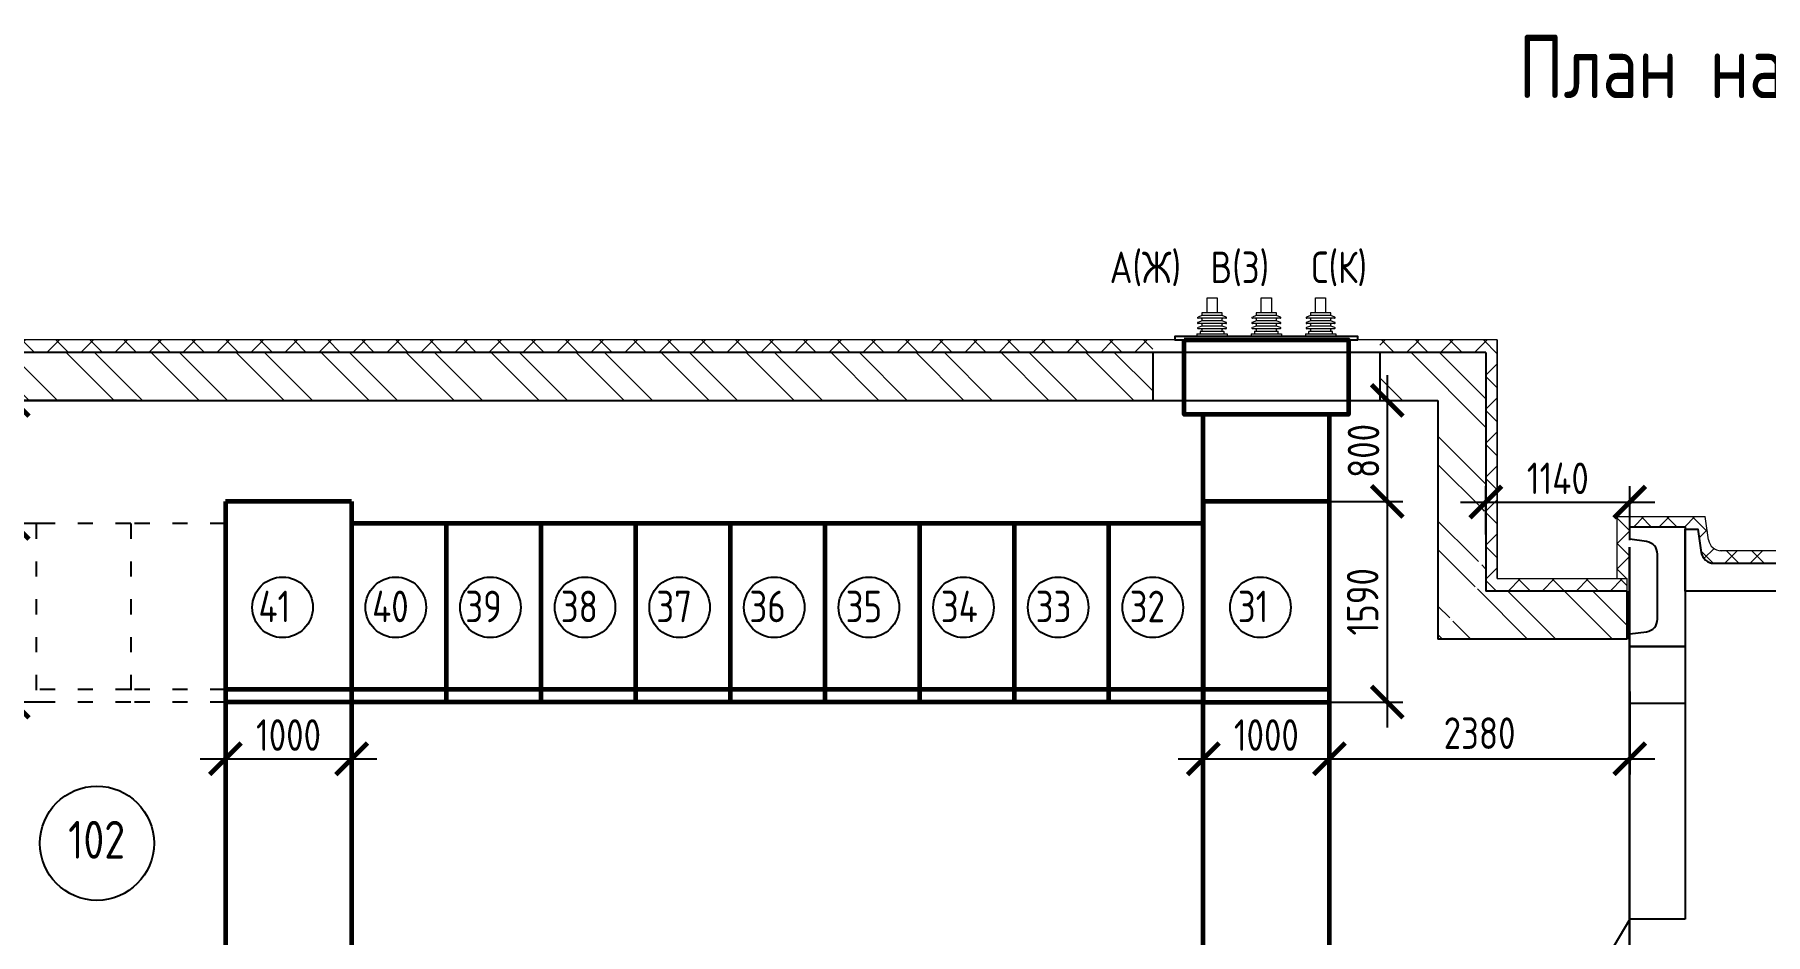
# Model space of a CAD drawing. Extents: x 16310088 to 16425637, y -218501 to -177893.
# Drawn here: x 16318370 to 16332087, y -185021 to -177893 of the extents above; entities that cross this region are included whole.
import ezdxf

# ---------------------------------------------------------------- set-up
doc = ezdxf.new("R2010")
doc.units = 0
doc.linetypes.add('ACAD_ISO03W100', pattern=[30, 12, -18])
doc.layers.get('0').update_dxf_attribs({"color": 250})
doc.layers.get('Defpoints').update_dxf_attribs({"color": 250})
doc.layers.add('Размеры', color=250, linetype='Continuous', lineweight=15)
doc.layers.add('эл_оборудование', color=7, linetype='Continuous', lineweight=18)
doc.layers.add('размерыЭС', color=250, linetype='Continuous')
doc.styles.add('GOST 2.304', font='CS_Gost2304.shx')
doc.dimstyles.new('SPDS', dxfattribs={"dimscale": 100, "dimtxt": 2.5, "dimasz": 2.5, "dimexe": 1.25, "dimexo": 0.625, "dimtad": 1, "dimdec": 0, "dimrnd": 0.001, "dimtxsty": 'GOST 2.304', "dimblk": 'ARCHTICK', "dimblk1": 'ARCHTICK', "dimblk2": 'ARCHTICK', "dimcen": 2.5, "dimdle": 2, "dimadec": 0, "dimazin": 2, "dimtfac": 0.75, "dimtdec": 4, "dimtmove": 1, "dimatfit": 3, "dimfxl": 1, "dimtolj": 1, "dimarcsym": 1})
pattern_1 = [(135, (-309694.03, 130435.56), (-134.70384, -134.70384), []), (225, (-309694.03, 130435.56), (134.70384, -134.70384), [])]

# ---------------------------------------------------------------- blocks, each defined once
blk = doc.blocks.new('_ArchTick')
at = {"color": 0, "linetype": 'ByBlock', "const_width": 0.15}
blk.add_lwpolyline([(-0.5, -0.5), (0.5, 0.5)], dxfattribs=at)
blk = doc.blocks.new('*D299')
at = {"layer": 'Defpoints', "color": 0, "lineweight": -3, "ltscale": 100, "transparency": 16777216}
for p in [(16327632, -181788), (16328632, -181771), (16328632, -183630)]:
    blk.add_point(p, dxfattribs=at)
at = {"layer": 'эл_оборудование', "color": 0, "lineweight": -2, "ltscale": 100, "transparency": 16777216}
for p, q in [((16327632, -181850), (16327632, -183755)), ((16328632, -181834), (16328632, -183755)), ((16327432, -183630), (16328832, -183630))]:
    blk.add_line(p, q, dxfattribs=at)
at = {"layer": 'эл_оборудование', "color": 0, "lineweight": -2, "ltscale": 100, "transparency": 16777216, "xscale": 250, "yscale": 250, "zscale": 250, "rotation": 180}
blk.add_blockref('_ArchTick', (16327632, -183630), dxfattribs=at)
at = {"layer": 'эл_оборудование', "color": 0, "lineweight": -2, "ltscale": 100, "transparency": 16777216, "xscale": 250, "yscale": 250, "zscale": 250}
blk.add_blockref('_ArchTick', (16328632, -183630), dxfattribs=at)
at = {"layer": 'эл_оборудование', "color": 0, "ltscale": 100, "transparency": 16777216, "insert": (16328132, -183442), "char_height": 250, "attachment_point": 5, "style": 'GOST 2.304'}
blk.add_mtext('\\A1;1000', dxfattribs=at)
blk = doc.blocks.new('*D302')
at = {"layer": 'Defpoints', "color": 0, "lineweight": -3, "ltscale": 100, "transparency": 16777216}
for p in [(16331012, -181596), (16329872, -181914), (16331012, -181961)]:
    blk.add_point(p, dxfattribs=at)
at = {"layer": 'эл_оборудование', "color": 0, "lineweight": -2, "ltscale": 100, "transparency": 16777216}
for p, q in [((16329872, -181852), (16329872, -181471)), ((16331012, -181898), (16331012, -181471)), ((16329672, -181596), (16331212, -181596))]:
    blk.add_line(p, q, dxfattribs=at)
at = {"layer": 'эл_оборудование', "color": 0, "lineweight": -2, "ltscale": 100, "transparency": 16777216, "xscale": 250, "yscale": 250, "zscale": 250, "rotation": 180}
blk.add_blockref('_ArchTick', (16329872, -181596), dxfattribs=at)
at = {"layer": 'эл_оборудование', "color": 0, "lineweight": -2, "ltscale": 100, "transparency": 16777216, "xscale": 250, "yscale": 250, "zscale": 250}
blk.add_blockref('_ArchTick', (16331012, -181596), dxfattribs=at)
at = {"layer": 'эл_оборудование', "color": 0, "ltscale": 100, "transparency": 16777216, "insert": (16330442, -181408), "char_height": 250, "attachment_point": 5, "style": 'GOST 2.304'}
blk.add_mtext('\\A1;1140', dxfattribs=at)
blk = doc.blocks.new('*D295')
at = {"layer": 'Defpoints', "color": 0, "lineweight": 30, "ltscale": 100, "transparency": 16777216}
for p in [(20736, 17236), (7217, 1500), (20736, 1500)]:
    blk.add_point(p, dxfattribs=at)
at = {"layer": 'Размеры', "color": 0, "lineweight": -2, "ltscale": 100, "transparency": 16777216}
for p, q in [((20736, 17173), (20736, 1375)), ((7017, 1500), (20936, 1500)), ((7217, 1438), (7217, 1375))]:
    blk.add_line(p, q, dxfattribs=at)
at = {"layer": 'Размеры', "color": 0, "lineweight": -2, "ltscale": 100, "transparency": 16777216, "xscale": 250, "yscale": 250, "zscale": 250, "rotation": 180}
blk.add_blockref('_ArchTick', (7217, 1500), dxfattribs=at)
at = {"layer": 'Размеры', "color": 0, "lineweight": -2, "ltscale": 100, "transparency": 16777216, "xscale": 250, "yscale": 250, "zscale": 250}
blk.add_blockref('_ArchTick', (20736, 1500), dxfattribs=at)
at = {"layer": 'Размеры', "color": 0, "ltscale": 100, "transparency": 16777216, "insert": (14739, 1702), "char_height": 250, "attachment_point": 5, "style": 'GOST 2.304'}
blk.add_mtext('\\A1;13520', dxfattribs=at)
blk = doc.blocks.new('*D303')
at = {"layer": 'Defpoints', "color": 0, "lineweight": -3, "ltscale": 100, "transparency": 16777216}
for p in [(16318519, -183181), (16318200, -185341), (16320019, -185341)]:
    blk.add_point(p, dxfattribs=at)
at = {"layer": 'эл_оборудование', "color": 0, "lineweight": -2, "ltscale": 100, "transparency": 16777216}
for p, q in [((16318200, -182981), (16318200, -185541)), ((16318457, -183181), (16318075, -183181)), ((16319957, -185341), (16318075, -185341))]:
    blk.add_line(p, q, dxfattribs=at)
at = {"layer": 'эл_оборудование', "color": 0, "lineweight": -2, "ltscale": 100, "transparency": 16777216, "xscale": 250, "yscale": 250, "zscale": 250}
for p, rotation in [((16318200, -183181), 90), ((16318200, -185341), 270)]:
    blk.add_blockref('_ArchTick', p, dxfattribs=dict(at, rotation=rotation))
at = {"layer": 'эл_оборудование', "color": 0, "ltscale": 100, "transparency": 16777216, "insert": (16318003, -184261), "char_height": 250, "attachment_point": 5, "rotation": 90, "style": 'GOST 2.304'}
blk.add_mtext('\\A1;2160', dxfattribs=at)
blk = doc.blocks.new('*D304')
at = {"layer": 'Defpoints', "color": 0, "lineweight": -3, "ltscale": 100, "transparency": 16777216}
for p in [(16328632, -183113), (16331012, -183035), (16331012, -183630)]:
    blk.add_point(p, dxfattribs=at)
at = {"layer": 'эл_оборудование', "color": 0, "lineweight": -2, "ltscale": 100, "transparency": 16777216}
for p, q in [((16331012, -183098), (16331012, -183755)), ((16328632, -183175), (16328632, -183755)), ((16328432, -183630), (16331212, -183630))]:
    blk.add_line(p, q, dxfattribs=at)
at = {"layer": 'эл_оборудование', "color": 0, "lineweight": -2, "ltscale": 100, "transparency": 16777216, "xscale": 250, "yscale": 250, "zscale": 250, "rotation": 180}
blk.add_blockref('_ArchTick', (16328632, -183630), dxfattribs=at)
at = {"layer": 'эл_оборудование', "color": 0, "lineweight": -2, "ltscale": 100, "transparency": 16777216, "xscale": 250, "yscale": 250, "zscale": 250}
blk.add_blockref('_ArchTick', (16331012, -183630), dxfattribs=at)
at = {"layer": 'эл_оборудование', "color": 0, "ltscale": 100, "transparency": 16777216, "insert": (16329822, -183427), "char_height": 250, "attachment_point": 5, "style": 'GOST 2.304'}
blk.add_mtext('\\A1;2380', dxfattribs=at)
blk = doc.blocks.new('*D305')
at = {"layer": 'Defpoints', "color": 0, "lineweight": -3, "ltscale": 100, "transparency": 16777216}
for p in [(16319239, -180791), (16318200, -181766), (16318519, -181766)]:
    blk.add_point(p, dxfattribs=at)
at = {"layer": 'эл_оборудование', "color": 0, "lineweight": -2, "ltscale": 100, "transparency": 16777216}
for p, q in [((16318200, -180591), (16318200, -181966)), ((16319177, -180791), (16318075, -180791)), ((16318457, -181766), (16318075, -181766))]:
    blk.add_line(p, q, dxfattribs=at)
at = {"layer": 'эл_оборудование', "color": 0, "lineweight": -2, "ltscale": 100, "transparency": 16777216, "xscale": 250, "yscale": 250, "zscale": 250}
for p, rotation in [((16318200, -180791), 90), ((16318200, -181766), 270)]:
    blk.add_blockref('_ArchTick', p, dxfattribs=dict(at, rotation=rotation))
at = {"layer": 'эл_оборудование', "color": 0, "ltscale": 100, "transparency": 16777216, "insert": (16318005, -181473), "char_height": 250, "attachment_point": 5, "rotation": 90, "style": 'GOST 2.304'}
blk.add_mtext('\\A1;975', dxfattribs=at)
blk = doc.blocks.new('*D306')
at = {"layer": 'Defpoints', "color": 0, "lineweight": -3, "ltscale": 100, "transparency": 16777216}
for p in [(16328569, -180791), (16328569, -181591), (16329090, -181591)]:
    blk.add_point(p, dxfattribs=at)
at = {"layer": 'эл_оборудование', "color": 0, "lineweight": -2, "ltscale": 100, "transparency": 16777216}
for p, q in [((16329090, -180591), (16329090, -181791)), ((16328632, -180791), (16329215, -180791)), ((16328631, -181591), (16329215, -181591))]:
    blk.add_line(p, q, dxfattribs=at)
at = {"layer": 'эл_оборудование', "color": 0, "lineweight": -2, "ltscale": 100, "transparency": 16777216, "xscale": 250, "yscale": 250, "zscale": 250}
for p, rotation in [((16329090, -180791), 90), ((16329090, -181591), 270)]:
    blk.add_blockref('_ArchTick', p, dxfattribs=dict(at, rotation=rotation))
at = {"layer": 'эл_оборудование', "color": 0, "ltscale": 100, "transparency": 16777216, "insert": (16328902, -181191), "char_height": 250, "attachment_point": 5, "rotation": 90, "style": 'GOST 2.304'}
blk.add_mtext('\\A1;800', dxfattribs=at)
blk = doc.blocks.new('*D314')
at = {"layer": 'Defpoints', "color": 0, "lineweight": -3, "ltscale": 100, "transparency": 16777216}
for p in [(16318519, -181766), (16318200, -183181), (16318519, -183181)]:
    blk.add_point(p, dxfattribs=at)
at = {"layer": 'эл_оборудование', "color": 0, "lineweight": -2, "ltscale": 100, "transparency": 16777216}
for p, q in [((16318200, -181566), (16318200, -183381)), ((16318457, -181766), (16318075, -181766)), ((16318457, -183181), (16318075, -183181))]:
    blk.add_line(p, q, dxfattribs=at)
at = {"layer": 'эл_оборудование', "color": 0, "lineweight": -2, "ltscale": 100, "transparency": 16777216, "xscale": 250, "yscale": 250, "zscale": 250}
for p, rotation in [((16318200, -181766), 90), ((16318200, -183181), 270)]:
    blk.add_blockref('_ArchTick', p, dxfattribs=dict(at, rotation=rotation))
at = {"layer": 'эл_оборудование', "color": 0, "ltscale": 100, "transparency": 16777216, "insert": (16318008, -182474), "char_height": 250, "attachment_point": 5, "rotation": 90, "style": 'GOST 2.304'}
blk.add_mtext('\\A1;1415', dxfattribs=at)
blk = doc.blocks.new('*D315')
at = {"layer": 'Defpoints', "color": 0, "lineweight": -3, "ltscale": 100, "transparency": 16777216}
for p in [(16328569, -181591), (16328569, -183181), (16329090, -183181)]:
    blk.add_point(p, dxfattribs=at)
at = {"layer": 'эл_оборудование', "color": 0, "lineweight": -2, "ltscale": 100, "transparency": 16777216}
for p, q in [((16329090, -181391), (16329090, -183381)), ((16328631, -181591), (16329215, -181591)), ((16328631, -183181), (16329215, -183181))]:
    blk.add_line(p, q, dxfattribs=at)
at = {"layer": 'эл_оборудование', "color": 0, "lineweight": -2, "ltscale": 100, "transparency": 16777216, "xscale": 250, "yscale": 250, "zscale": 250}
for p, rotation in [((16329090, -181591), 90), ((16329090, -183181), 270)]:
    blk.add_blockref('_ArchTick', p, dxfattribs=dict(at, rotation=rotation))
at = {"layer": 'эл_оборудование', "color": 0, "ltscale": 100, "transparency": 16777216, "insert": (16328895, -182386), "char_height": 250, "attachment_point": 5, "rotation": 90, "style": 'GOST 2.304'}
blk.add_mtext('\\A1;1590', dxfattribs=at)
blk = doc.blocks.new('A$C1DB51F7C')
for p, q in [((-510, 193), (-541, 181)), ((-510, 151), (-541, 139)), ((-430, 171), (-540, 171)), ((-510, 213), (-510, 193)), ((-430, 213), (-510, 213)), ((-430, 193), (-510, 193)), ((-510, 166), (-510, 151)), ((-430, 151), (-510, 151)), ((-350, 213), (-430, 213)), ((-350, 193), (-430, 193)), ((-320, 171), (-430, 171)), ((-350, 151), (-430, 151)), ((-350, 193), (-350, 213)), ((-318, 181), (-350, 193)), ((-350, 151), (-350, 166)), ((-318, 139), (-350, 151)), ((-80, 193), (-111, 181)), ((-80, 151), (-111, 139)), ((0, 171), (-110, 171)), ((-80, 213), (-80, 193)), ((0, 213), (-80, 213)), ((0, 193), (-80, 193)), ((-80, 166), (-80, 151)), ((0, 151), (-80, 151)), ((80, 213), (0, 213)), ((80, 193), (0, 193)), ((110, 171), (0, 171)), ((80, 151), (0, 151)), ((80, 193), (80, 213)), ((112, 181), (80, 193)), ((80, 151), (80, 166)), ((112, 139), (80, 151)), ((350, 193), (319, 181)), ((350, 151), (319, 139)), ((430, 171), (320, 171)), ((350, 213), (350, 193)), ((430, 213), (350, 213)), ((430, 193), (350, 193)), ((350, 166), (350, 151)), ((430, 151), (350, 151)), ((510, 213), (430, 213)), ((510, 193), (430, 193)), ((540, 171), (430, 171)), ((510, 151), (430, 151)), ((510, 193), (510, 213)), ((542, 181), (510, 193)), ((510, 151), (510, 166)), ((542, 139), (510, 151)), ((-550, 48), (-550, 28)), ((-550, 48), (-540, 48)), ((-510, 109), (-541, 97)), ((-430, 129), (-540, 129)), ((-430, 88), (-540, 88)), ((-540, 48), (-320, 48)), ((-525, 63), (-525, 48)), ((-520, 68), (-340, 68)), ((-510, 124), (-510, 109)), ((-430, 109), (-510, 109)), ((-510, 83), (-510, 73)), ((-320, 129), (-430, 129)), ((-350, 109), (-430, 109)), ((-320, 88), (-430, 88)), ((-350, 109), (-350, 124)), ((-318, 97), (-350, 109)), ((-350, 73), (-350, 83)), ((-335, 48), (-335, 63)), ((-320, 48), (-310, 48)), ((-310, 48), (-310, 28)), ((-120, 48), (-120, 28)), ((-120, 48), (-110, 48)), ((-80, 109), (-111, 97)), ((0, 129), (-110, 129)), ((0, 88), (-110, 88)), ((-110, 48), (110, 48)), ((-95, 63), (-95, 48)), ((-90, 68), (90, 68)), ((-80, 124), (-80, 109)), ((0, 109), (-80, 109)), ((-80, 83), (-80, 73)), ((110, 129), (0, 129)), ((80, 109), (0, 109)), ((110, 88), (0, 88)), ((80, 109), (80, 124)), ((112, 97), (80, 109)), ((80, 73), (80, 83)), ((95, 48), (95, 63)), ((110, 48), (120, 48)), ((120, 48), (120, 28)), ((310, 48), (310, 28)), ((310, 48), (320, 48)), ((350, 109), (319, 97)), ((430, 129), (320, 129)), ((430, 88), (320, 88)), ((320, 48), (540, 48)), ((335, 63), (335, 48)), ((340, 68), (520, 68)), ((350, 124), (350, 109)), ((430, 109), (350, 109)), ((350, 83), (350, 73)), ((540, 129), (430, 129)), ((510, 109), (430, 109)), ((540, 88), (430, 88)), ((510, 109), (510, 124)), ((542, 97), (510, 109)), ((510, 73), (510, 83)), ((525, 48), (525, 63)), ((540, 48), (550, 48)), ((550, 48), (550, 28))]:
    blk.add_line(p, q)
for points in [[(-470, 333), (-390, 333), (-390, 213), (-470, 213)], [(-40, 333), (40, 333), (40, 213), (-40, 213)], [(390, 333), (470, 333), (470, 213), (390, 213)]]:
    blk.add_lwpolyline(points, close=True)
for centre, start, end in [((-540, 176), 110.647, 270), ((-540, 134), 110.647, 270), ((-515, 166), 0, 90), ((-345, 166), 90, 180), ((-320, 176), 270, 69.353), ((-320, 134), 270, 69.353), ((-110, 176), 110.647, 270), ((-110, 134), 110.647, 270), ((-85, 166), 0, 90), ((85, 166), 90, 180), ((110, 176), 270, 69.353), ((110, 134), 270, 69.353), ((320, 176), 110.647, 270), ((320, 134), 110.647, 270), ((345, 166), 0, 90), ((515, 166), 90, 180), ((540, 176), 270, 69.353), ((540, 134), 270, 69.353), ((-540, 93), 110.647, 270), ((-520, 63), 90, 180), ((-515, 124), 0, 90), ((-515, 83), 0, 90), ((-515, 73), 270, 0), ((-345, 124), 90, 180), ((-345, 83), 90, 180), ((-345, 73), 180, 270), ((-340, 63), 0, 90), ((-320, 93), 270, 69.353), ((-110, 93), 110.647, 270), ((-90, 63), 90, 180), ((-85, 124), 0, 90), ((-85, 83), 0, 90), ((-85, 73), 270, 0), ((85, 124), 90, 180), ((85, 83), 90, 180), ((85, 73), 180, 270), ((90, 63), 0, 90), ((110, 93), 270, 69.353), ((320, 93), 110.647, 270), ((340, 63), 90, 180), ((345, 124), 0, 90), ((345, 83), 0, 90), ((345, 73), 270, 0), ((515, 124), 90, 180), ((515, 83), 90, 180), ((515, 73), 180, 270), ((520, 63), 0, 90), ((540, 93), 270, 69.353)]:
    blk.add_arc(centre, 5, start, end)
at = {"layer": 'размерыЭС', "color": 7, "lineweight": 25, "ltscale": 100}
blk.add_lwpolyline([(725, 0), (725, 28), (-725, 28), (-725, 0)], close=True, dxfattribs=at)
blk = doc.blocks.new('*D371')
at = {"layer": 'Defpoints', "color": 0, "lineweight": -3, "ltscale": 100, "transparency": 16777216}
for p in [(16319882, -181788), (16320882, -181771), (16320882, -183630)]:
    blk.add_point(p, dxfattribs=at)
at = {"layer": 'эл_оборудование', "color": 0, "lineweight": -2, "ltscale": 100, "transparency": 16777216}
for p, q in [((16319882, -181850), (16319882, -183755)), ((16320882, -181834), (16320882, -183755)), ((16319682, -183630), (16321082, -183630))]:
    blk.add_line(p, q, dxfattribs=at)
at = {"layer": 'эл_оборудование', "color": 0, "lineweight": -2, "ltscale": 100, "transparency": 16777216, "xscale": 250, "yscale": 250, "zscale": 250, "rotation": 180}
blk.add_blockref('_ArchTick', (16319882, -183630), dxfattribs=at)
at = {"layer": 'эл_оборудование', "color": 0, "lineweight": -2, "ltscale": 100, "transparency": 16777216, "xscale": 250, "yscale": 250, "zscale": 250}
blk.add_blockref('_ArchTick', (16320882, -183630), dxfattribs=at)
at = {"layer": 'эл_оборудование', "color": 0, "ltscale": 100, "transparency": 16777216, "insert": (16320382, -183442), "char_height": 250, "attachment_point": 5, "style": 'GOST 2.304'}
blk.add_mtext('\\A1;1000', dxfattribs=at)
blk = doc.blocks.new('A$C00E11603')
at = {"layer": 'эл_оборудование', "lineweight": 25, "ltscale": 100}
for centre in [(453, -839), (1350, -839), (2100, -839), (2850, -839), (3600, -839), (4350, -839), (5100, -839), (5850, -839), (6600, -839), (7350, -839), (8203, -839)]:
    blk.add_circle(centre, 240, dxfattribs=at)
at = {"layer": 'эл_оборудование', "lineweight": 25, "ltscale": 100, "style": 'GOST 2.304'}
for s, p in [('41', (262, -957)), ('40', (1163, -957)), ('39', (1901, -957)), ('38', (2658, -957)), ('37', (3415, -957)), ('36', (4153, -957)), ('35', (4916, -957)), ('34', (5670, -957)), ('33', (6422, -957)), ('32', (7167, -957)), ('31', (8024, -957))]:
    blk.add_text(s, height=250, dxfattribs=at).set_placement(p)
blk = doc.blocks.new('A$C266D59E8')
at = {"layer": 'Размеры', "ltscale": 100}
h = blk.add_hatch(dxfattribs=at)
h.set_pattern_fill('ANSI37', color=256, scale=60, angle=90, style=0)
h.set_pattern_definition(pattern_1)
h.paths.add_polyline_path([(6734.7, 18715.8), (6736.5, 15985.6), (6836.5, 15985.6), (6836.5, 18715.6)])
h.paths.add_polyline_path([(6736.5, 15985.6), (6736.5, 15910.9), (6836.5, 15910.6), (6836.5, 15985.6)])
h.paths.add_polyline_path([(6736.5, 15910.9), (6736.5, 15835.6), (6836.5, 15835.6), (6836.5, 15910.6)])
h.paths.add_polyline_path([(6734.6, 18815.6), (6734.7, 18715.8), (6836.5, 18715.6), (6836.5, 18715.6), (16956.5, 18715.6), (16956.5, 18815.6)])
h.paths.add_polyline_path([(18756.5, 18815.6), (18756.5, 18715.6), (19056.5, 18715.6), (19056.5, 18815.6)])
h = blk.add_hatch(dxfattribs=at)
h.set_pattern_fill('ANSI37', color=256, scale=60, angle=90, style=0)
h.set_pattern_definition(pattern_1)
h.paths.add_polyline_path([(19686.3, 16925.4), (19596.5, 16926.7), (19596.5, 16825.6), (20716.5, 16825.6), (20716.5, 16925.4)])
h.paths.add_polyline_path([(19056.5, 18815.6), (19056.5, 18715.6), (19596.5, 18715.6), (19596.5, 17540.3, -0.0492555), (19686.3, 17676.9), (19686.3, 18815.6)])
h.paths.add_polyline_path([(19596.5, 17540.3), (19596.5, 16926.7), (19686.3, 16926.7), (19686.3, 17676.9, 0.0492555)])
h = blk.add_hatch(dxfattribs=at)
h.set_pattern_fill('ANSI32', color=256, scale=50, angle=90, style=0)
h.set_pattern_definition([(135, (-97323.86, 68377.46), (-336.7596, -336.7596), []), (135, (-97323.86, 68601.96), (-336.7596, -336.7596), [])])
edge = h.paths.add_edge_path()
edge.add_line((7127.4, 15835.6), (6836.5, 15835.6))
edge.add_line((6836.5, 15835.6), (6836.5, 18715.6))
edge.add_line((6836.5, 18715.6), (16955.7, 18715.6))
edge.add_line((16955.7, 18715.6), (16955.7, 18335.6))
edge.add_line((16955.7, 18335.6), (7216.5, 18335.6))
edge.add_line((7216.5, 18335.6), (7216.5, 15835.6))
edge.add_line((7216.5, 15835.6), (6836.5, 15835.6))
h = blk.add_hatch(dxfattribs=at)
h.set_pattern_fill('ANSI32', color=256, scale=50, angle=90, style=0)
h.set_pattern_definition([(135, (-309694.03, 130435.56), (-336.7596, -336.7596), []), (135, (-309694.03, 130660.06), (-336.7596, -336.7596), [])])
h.paths.add_polyline_path([(19596.5, 16825.6), (19596.5, 17540.3, 0.2122539), (19552.7, 16865.9, 0.520567), (19490.5, 16679.3, 0.0871252), (19216.5, 16516.9), (19216.5, 16445.6), (20716.5, 16445.6), (20716.5, 16825.6)])
edge = h.paths.add_edge_path()
edge.add_line((18756.5, 18715.6), (18756.5, 18335.6))
edge.add_line((18756.5, 18335.6), (19216.5, 18335.6))
edge.add_line((19216.5, 18335.6), (19216.5, 16516.9))
edge.add_arc((19815.9, 15817.8), 920.9, 110.69048, 130.60782, ccw=False)
edge.add_arc((19586.9, 16750.9), 120.1, 106.58152, 216.58152, ccw=False)
edge.add_arc((20333.1, 17153.8), 831.9, 152.31437, 200.248, ccw=False)
edge.add_line((19596.5, 17540.3), (19596.5, 18715.6))
edge.add_line((19596.5, 18715.6), (18756.5, 18715.6))
h = blk.add_hatch(dxfattribs=at)
h.set_pattern_fill('ANSI37', color=256, scale=45, angle=90, style=0)
h.set_pattern_definition([(135, (-309694.03, 109743.07), (-101.02788, -101.02788), []), (225, (-309694.03, 109743.07), (101.02788, -101.02788), [])])
edge = h.paths.add_edge_path()
edge.add_line((23276.5, 17145.7), (23276.5, 17045.6))
edge.add_line((23276.5, 17045.6), (23862.5, 17045.6))
edge.add_arc((24334.2, 17415.6), 599.5, 206.76768, 218.11099, ccw=False)
edge.add_line((23799, 17145.6), (23276.5, 17145.7))
edge = h.paths.add_edge_path()
edge.add_arc((21203.7, 17272), 931.8, 345.93663, 352.21275, ccw=False)
edge.add_line((22107.5, 17045.6), (23296.5, 17049.9))
edge.add_line((23296.5, 17049.9), (23276.5, 17145.7))
edge.add_line((23276.5, 17145.7), (22376.5, 17145.8))
edge.add_line((22376.5, 17145.8), (22126.9, 17145.8))
edge = h.paths.add_edge_path()
edge.add_arc((21460.5, 17245.6), 100, 188.42697, 266.04819, ccw=False)
edge.add_line((21361.5, 17231), (21334.2, 17415.6))
edge.add_line((21334.2, 17415.6), (20736.5, 17415.6))
edge.add_line((20736.5, 17415.6), (20736.5, 17335.6))
edge.add_line((20736.5, 17335.6), (21176.5, 17335.6))
edge.add_line((21176.5, 17335.6), (21176.5, 17315.6))
edge.add_line((21176.5, 17315.6), (21276.5, 17315.6))
edge.add_line((21276.5, 17315.6), (21303.9, 17131))
edge.add_arc((21402.8, 17145.6), 100, 188.42697, 270)
edge.add_line((21402.8, 17045.6), (22107.5, 17045.6))
edge.add_arc((21203.7, 17272), 931.8, 345.93663, 352.21275)
edge.add_line((22126.9, 17145.8), (21453.6, 17145.8))
h.paths.add_polyline_path([(20636.5, 17415.6), (20636.5, 16925.4), (20736.5, 16925.4), (20736.5, 17415.6)])
at = {"lineweight": 25, "ltscale": 100}
for p, q in [((19596.5, 18715.6), (19596.5, 16825.6)), ((7216.5, 18335.6), (19216.5, 18335.6)), ((19216.5, 18335.6), (19216.5, 16445.6)), ((20716.5, 16825.6), (19596.5, 16825.6)), ((20716.5, 16445.6), (20716.5, 16825.6)), ((20716.5, 16825.6), (20716.5, 16445.6)), ((20716.5, 16445.6), (19216.5, 16445.6)), ((20736.7, 14225.6), (20229.9, 13373.7)), ((21176.5, 14225.6), (20736.5, 14225.6))]:
    blk.add_line(p, q, dxfattribs=at)
for points in [[(19596.5, 18715.6), (6836.5, 18715.6)], [(21176.5, 16385.6), (20736.5, 16385.6)], [(21176.7, 16385.6), (20736.5, 16385.6)], [(21176.7, 15935.6), (20736.5, 15935.6)], [(21176.7, 15935.6), (20736.5, 15935.6)]]:
    blk.add_lwpolyline(points, dxfattribs=at)
for points in [[(20870, 17217.4), (20736.5, 17235.6), (20736.5, 17335.6), (21176.5, 17335.6), (21176.5, 16385.6), (20736.5, 16385.6), (20736.5, 16485.6), (20870, 16503.8, 0.375053), (20956.5, 16602.9), (20956.5, 17118.3, 0.375053)], [(24049.1, 17131), (24076.5, 17315.6), (24176.5, 17315.6), (24176.5, 16825.6), (21176.5, 16825.6), (21176.5, 17315.6), (21276.5, 17315.6), (21303.9, 17131, 0.3717627), (21402.8, 17045.6), (23950.2, 17045.6, 0.3717627)]]:
    blk.add_lwpolyline(points, format="xyb", close=True, dxfattribs=at)
blk.add_lwpolyline([(21176.5, 14225.6), (20736.5, 14225.6), (20736.5, 16385.6), (21176.5, 16385.6)], close=True, dxfattribs=at)
at = {"layer": 'Размеры', "ltscale": 100}
for p, q in [((19686.3, 18815.6), (19686.3, 16925.4)), ((20636.5, 17415.6), (21334.2, 17415.6)), ((20636.5, 16925.4), (20636.5, 17415.6)), ((21361.5, 17231), (21334.2, 17415.6)), ((21453.6, 17145.8), (23892.5, 17145.6)), ((19686.3, 16925.4), (20716.5, 16925.4)), ((20716.5, 16825.6), (20716.5, 16925.4))]:
    blk.add_line(p, q, dxfattribs=at)
for points in [[(12236.3, 18815.6), (6734.6, 18815.6), (6736.5, 15835.6)], [(19686.3, 16925.4), (19686.3, 18815.6), (12236.3, 18815.6)]]:
    blk.add_lwpolyline(points, dxfattribs=at)
blk.add_arc((21460.5, 17245.6), 100, 188.42697, 270, dxfattribs=at)
dim = blk.add_linear_dim(base=(20736.5, 1500), p1=(7216.5, 1500), p2=(20736.5, 17235.6), dimstyle='SPDS', dxfattribs=at)
dim.commit()
dim.dimension.update_dxf_attribs({"geometry": '*D295', "text_midpoint": (14739.4, 1500), "dimtype": 128})

msp = doc.modelspace()

# ---------------------------------------------------------------- linework, layer by layer
at = {"layer": 'эл_оборудование', "lineweight": 60, "ltscale": 100}
for p, q in [((16327631.9, -186931), (16327631.9, -180901)), ((16328631.9, -186931), (16328631.9, -180901)), ((16319881.9, -181591), (16319881.9, -183181)), ((16319881.9, -181591), (16319881.9, -183181)), ((16320881.9, -181591), (16319881.9, -181591)), ((16319881.9, -181591), (16319881.9, -183181)), ((16319881.9, -181591), (16319881.9, -183181)), ((16319881.9, -181591), (16319881.9, -183181)), ((16319881.9, -181591), (16319881.9, -183181)), ((16319881.9, -181591), (16319881.9, -183181)), ((16319881.9, -181591), (16319881.9, -183181)), ((16319881.9, -181591), (16319881.9, -194251)), ((16320881.9, -181591), (16320881.9, -183006)), ((16320881.9, -181591), (16320881.9, -183006)), ((16320881.9, -181591), (16320881.9, -183006)), ((16320881.9, -181591), (16320881.9, -183006)), ((16320881.9, -181591), (16320881.9, -183006)), ((16320881.9, -181591), (16320881.9, -183181)), ((16320881.9, -181591), (16320881.9, -194251)), ((16320881.9, -181591), (16320881.9, -194251)), ((16327631.9, -181591), (16327631.9, -183181)), ((16328631.9, -181591), (16327631.9, -181591)), ((16328631.9, -183181), (16328631.9, -181591)), ((16328631.9, -183181), (16328631.9, -181591)), ((16321631.9, -181766), (16320881.9, -181766)), ((16320881.9, -181766), (16320881.9, -183181)), ((16320881.9, -181766), (16320881.9, -183181)), ((16320881.9, -181766), (16320881.9, -183181)), ((16320881.9, -181766), (16320881.9, -183181)), ((16320881.9, -181766), (16320881.9, -183181)), ((16320881.9, -181766), (16320881.9, -183181)), ((16320881.9, -181766), (16320881.9, -183181)), ((16320881.9, -181766), (16320881.9, -183181)), ((16320881.9, -181766), (16320881.9, -183181)), ((16320881.9, -181766), (16320881.9, -183181)), ((16320881.9, -181766), (16320881.9, -183181)), ((16320881.9, -181766), (16320881.9, -183181)), ((16320881.9, -181766), (16320881.9, -183181)), ((16320881.9, -181766), (16320881.9, -183181)), ((16322381.9, -181766), (16321631.9, -181766)), ((16321631.9, -181766), (16321631.9, -183181)), ((16321631.9, -181766), (16321631.9, -183181)), ((16321631.9, -181766), (16321631.9, -183181)), ((16321631.9, -181766), (16321631.9, -183181)), ((16321631.9, -181766), (16321631.9, -183181)), ((16321631.9, -181766), (16321631.9, -183181)), ((16321631.9, -181766), (16321631.9, -183181)), ((16321631.9, -181766), (16321631.9, -183181)), ((16321631.9, -181766), (16321631.9, -183181)), ((16321631.9, -181766), (16321631.9, -183181)), ((16321631.9, -181766), (16321631.9, -183181)), ((16321631.9, -181766), (16321631.9, -183181)), ((16321631.9, -181766), (16321631.9, -183181)), ((16321631.9, -181766), (16321631.9, -183181)), ((16323131.9, -181766), (16322381.9, -181766)), ((16322381.9, -181766), (16322381.9, -183181)), ((16322381.9, -181766), (16322381.9, -183181)), ((16322381.9, -181766), (16322381.9, -183181)), ((16322381.9, -181766), (16322381.9, -183181)), ((16322381.9, -181766), (16322381.9, -183181)), ((16322381.9, -181766), (16322381.9, -183181)), ((16322381.9, -181766), (16322381.9, -183181)), ((16322381.9, -181766), (16322381.9, -183181)), ((16322381.9, -181766), (16322381.9, -183181)), ((16322381.9, -181766), (16322381.9, -183181)), ((16322381.9, -181766), (16322381.9, -183181)), ((16322381.9, -181766), (16322381.9, -183181)), ((16322381.9, -181766), (16322381.9, -183181)), ((16322381.9, -181766), (16322381.9, -183181)), ((16322381.9, -181766), (16322381.9, -183181)), ((16322381.9, -181766), (16322381.9, -183181)), ((16322381.9, -181766), (16322381.9, -183181)), ((16322381.9, -181766), (16322381.9, -183181)), ((16322381.9, -181766), (16322381.9, -183181)), ((16322381.9, -181766), (16322381.9, -183181)), ((16322381.9, -181766), (16322381.9, -183181)), ((16322381.9, -181766), (16322381.9, -183181)), ((16322381.9, -181766), (16322381.9, -183181)), ((16322381.9, -181766), (16322381.9, -183181)), ((16322381.9, -181766), (16322381.9, -183181)), ((16322381.9, -181766), (16322381.9, -183181)), ((16322381.9, -181766), (16322381.9, -183181)), ((16322381.9, -181766), (16322381.9, -183181)), ((16323881.9, -181766), (16323131.9, -181766)), ((16323131.9, -181766), (16323131.9, -183181)), ((16323131.9, -181766), (16323131.9, -183181)), ((16323131.9, -181766), (16323131.9, -183181)), ((16323131.9, -181766), (16323131.9, -183181)), ((16323131.9, -181766), (16323131.9, -183181)), ((16323131.9, -181766), (16323131.9, -183181)), ((16323131.9, -181766), (16323131.9, -183181)), ((16323131.9, -181766), (16323131.9, -183181)), ((16323131.9, -181766), (16323131.9, -183181)), ((16323131.9, -181766), (16323131.9, -183181)), ((16323131.9, -181766), (16323131.9, -183181)), ((16323131.9, -181766), (16323131.9, -183181)), ((16323131.9, -181766), (16323131.9, -183181)), ((16323131.9, -181766), (16323131.9, -183181)), ((16323131.9, -181766), (16323131.9, -183181)), ((16323131.9, -181766), (16323131.9, -183181)), ((16323131.9, -181766), (16323131.9, -183181)), ((16323131.9, -181766), (16323131.9, -183181)), ((16323131.9, -181766), (16323131.9, -183181)), ((16323131.9, -181766), (16323131.9, -183181)), ((16323131.9, -181766), (16323131.9, -183181)), ((16323131.9, -181766), (16323131.9, -183181)), ((16323131.9, -181766), (16323131.9, -183181)), ((16323131.9, -181766), (16323131.9, -183181)), ((16323131.9, -181766), (16323131.9, -183181)), ((16323131.9, -181766), (16323131.9, -183181)), ((16323131.9, -181766), (16323131.9, -183181)), ((16323131.9, -181766), (16323131.9, -183181)), ((16323881.9, -181766), (16323881.9, -183181)), ((16323881.9, -181766), (16323881.9, -183181)), ((16324631.9, -181766), (16323881.9, -181766)), ((16323881.9, -181766), (16323881.9, -183181)), ((16323881.9, -181766), (16323881.9, -183181)), ((16323881.9, -181766), (16323881.9, -183181)), ((16323881.9, -181766), (16323881.9, -183181)), ((16323881.9, -181766), (16323881.9, -183181)), ((16323881.9, -181766), (16323881.9, -183181)), ((16323881.9, -181766), (16323881.9, -183181)), ((16323881.9, -181766), (16323881.9, -183181)), ((16323881.9, -181766), (16323881.9, -183181)), ((16323881.9, -181766), (16323881.9, -183181)), ((16323881.9, -181766), (16323881.9, -183181)), ((16323881.9, -181766), (16323881.9, -183181)), ((16324631.9, -181766), (16324631.9, -183181)), ((16324631.9, -181766), (16324631.9, -183181)), ((16325381.9, -181766), (16324631.9, -181766)), ((16324631.9, -181766), (16324631.9, -183181)), ((16324631.9, -181766), (16324631.9, -183181)), ((16324631.9, -181766), (16324631.9, -183181)), ((16324631.9, -181766), (16324631.9, -183181)), ((16325381.9, -181766), (16325381.9, -183181)), ((16325381.9, -181766), (16325381.9, -183181)), ((16326131.9, -181766), (16325381.9, -181766)), ((16325381.9, -181766), (16325381.9, -183181)), ((16325381.9, -181766), (16325381.9, -183181)), ((16325381.9, -181766), (16325381.9, -183181)), ((16325381.9, -181766), (16325381.9, -183181)), ((16326131.9, -181766), (16326131.9, -182931)), ((16326131.9, -181766), (16326131.9, -182931)), ((16326881.9, -181766), (16326131.9, -181766)), ((16326131.9, -181766), (16326131.9, -182931)), ((16326131.9, -181766), (16326131.9, -182931)), ((16326131.9, -181766), (16326131.9, -182931)), ((16326131.9, -181766), (16326131.9, -183181)), ((16326881.9, -181766), (16326881.9, -183181)), ((16326881.9, -181766), (16326881.9, -183181)), ((16326881.9, -181766), (16326881.9, -183181)), ((16327631.9, -181766), (16326881.9, -181766)), ((16326881.9, -181766), (16326881.9, -183181)), ((16320881.9, -183081), (16319881.9, -183081)), ((16321631.9, -183081), (16320881.9, -183081)), ((16322381.9, -183081), (16321631.9, -183081)), ((16323131.9, -183081), (16322381.9, -183081)), ((16323881.9, -183081), (16323131.9, -183081)), ((16324631.9, -183081), (16323881.9, -183081)), ((16325381.9, -183081), (16324631.9, -183081)), ((16326131.9, -183081), (16325381.9, -183081)), ((16326881.9, -183081), (16326131.9, -183081)), ((16327631.9, -183081), (16326881.9, -183081)), ((16328631.9, -183081), (16327631.9, -183081)), ((16320881.9, -183181), (16319881.9, -183181)), ((16321631.9, -183181), (16320881.9, -183181)), ((16322381.9, -183181), (16321631.9, -183181)), ((16323131.9, -183181), (16322381.9, -183181)), ((16323881.9, -183181), (16323131.9, -183181)), ((16324631.9, -183181), (16323881.9, -183181)), ((16325381.9, -183181), (16324631.9, -183181)), ((16326131.9, -183181), (16325381.9, -183181)), ((16326881.9, -183181), (16326131.9, -183181)), ((16327631.9, -183181), (16326881.9, -183181)), ((16327631.9, -183181), (16328631.9, -183181))]:
    msp.add_line(p, q, dxfattribs=at)
at = {"layer": 'эл_оборудование', "linetype": 'ACAD_ISO03W100', "lineweight": 25, "ltscale": 10}
for p, q in [((16318381.9, -181766), (16318381.9, -183181)), ((16318381.9, -181766), (16318381.9, -183181)), ((16319131.9, -181766), (16318381.9, -181766)), ((16318381.9, -181766), (16318381.9, -183181)), ((16318381.9, -181766), (16318381.9, -183181)), ((16318381.9, -181766), (16318381.9, -183181)), ((16318381.9, -181766), (16318381.9, -183181)), ((16318381.9, -181766), (16318381.9, -183181)), ((16319131.9, -181766), (16319131.9, -183181)), ((16319131.9, -181766), (16319131.9, -183181)), ((16319881.9, -181766), (16319131.9, -181766)), ((16319131.9, -181766), (16319131.9, -183181)), ((16319131.9, -181766), (16319131.9, -183181)), ((16319131.9, -181766), (16319131.9, -183181)), ((16319131.9, -181766), (16319131.9, -183181)), ((16319131.9, -181766), (16319131.9, -183181)), ((16319131.9, -181766), (16319131.9, -183181)), ((16319131.9, -181766), (16319131.9, -183181)), ((16319131.9, -181766), (16319131.9, -183181)), ((16319131.9, -181766), (16319131.9, -183181)), ((16319131.9, -181766), (16319131.9, -183181)), ((16319131.9, -181766), (16319131.9, -183181)), ((16319131.9, -181766), (16319131.9, -183181)), ((16319131.9, -181766), (16319131.9, -183181)), ((16319131.9, -181766), (16319131.9, -183181)), ((16319131.9, -181766), (16319131.9, -183181)), ((16319131.9, -183081), (16318381.9, -183081)), ((16319881.9, -183081), (16319131.9, -183081)), ((16319131.9, -183181), (16318381.9, -183181)), ((16319881.9, -183181), (16319131.9, -183181))]:
    msp.add_line(p, q, dxfattribs=at)
at = {"layer": 'эл_оборудование', "linetype": 'ACAD_ISO03W100', "lineweight": 60, "ltscale": 7}
msp.add_line((16319881.9, -181766), (16319881.9, -183181), dxfattribs=at)
msp.add_line((16319881.9, -181766), (16319881.9, -183181), dxfattribs=at)
msp.add_line((16319881.9, -181766), (16319881.9, -183181), dxfattribs=at)
msp.add_line((16319881.9, -181766), (16319881.9, -183181), dxfattribs=at)
msp.add_line((16319881.9, -181766), (16319881.9, -183181), dxfattribs=at)
msp.add_line((16319881.9, -181766), (16319881.9, -183181), dxfattribs=at)
msp.add_line((16319881.9, -181766), (16319881.9, -183181), dxfattribs=at)
msp.add_line((16319881.9, -181766), (16319881.9, -183181), dxfattribs=at)
msp.add_line((16319881.9, -181766), (16319881.9, -183181), dxfattribs=at)
at = {"layer": 'эл_оборудование', "lineweight": 60, "ltscale": 100}
msp.add_lwpolyline([(16327481.9, -180311), (16328781.9, -180311), (16328781.9, -180901), (16327481.9, -180901)], close=True, dxfattribs=at)
at = {"layer": 'эл_оборудование', "color": 1, "lineweight": 25, "ltscale": 100}
for points in [[(16327231.9, -180411), (16327231.9, -180791)], [(16329031.9, -180411), (16329031.9, -180791)]]:
    msp.add_lwpolyline(points, dxfattribs=at)
at = {"layer": 'эл_оборудование', "lineweight": 25, "ltscale": 100}
msp.add_circle((16318863.6, -184299.2), 452.4, dxfattribs=at)

# ---------------------------------------------------------------- block references
at = {"color": 1, "lineweight": 30, "ltscale": 100}
msp.add_blockref('A$C266D59E8', (16310275.5, -199126.7), dxfattribs=at)
at = {"color": 0, "lineweight": -3, "ltscale": 100}
msp.add_blockref('A$C00E11603', (16319881.9, -181591), dxfattribs=at)
at = {"layer": 'эл_оборудование', "color": 0, "lineweight": 30, "ltscale": 100}
msp.add_blockref('A$C1DB51F7C', (16328131.9, -180311), dxfattribs=at)

# ---------------------------------------------------------------- texts
at = {"lineweight": 25, "ltscale": 100, "insert": (16332698.2, -178204.1), "char_height": 500, "attachment_point": 5, "style": 'GOST 2.304'}
msp.add_mtext('\\A1;План на отм.  0,000', dxfattribs=at)
at = {"layer": 'Размеры', "ltscale": 100, "insert": (16318860.9, -184271.7), "char_height": 300, "attachment_point": 5, "style": 'GOST 2.304'}
msp.add_mtext('\\A1;102', dxfattribs=at)
at = {"layer": 'эл_оборудование', "color": 2, "lineweight": 30, "ltscale": 100, "insert": (16326889.9, -179611.1), "char_height": 250, "attachment_point": 1, "style": 'GOST 2.304'}
msp.add_mtext_dynamic_manual_height_columns('A(Ж)', width=639.398, gutter_width=2500, heights=[0], dxfattribs=at)
at = {"layer": 'эл_оборудование', "color": 3, "lineweight": 30, "ltscale": 100, "insert": (16327689.9, -179611.1), "char_height": 250, "attachment_point": 1, "style": 'GOST 2.304'}
msp.add_mtext_dynamic_manual_height_columns('B(З)', width=639.398, gutter_width=2500, heights=[0], dxfattribs=at)
at = {"layer": 'эл_оборудование', "color": 1, "lineweight": 30, "ltscale": 100, "insert": (16328489.9, -179611.1), "char_height": 250, "attachment_point": 1, "style": 'GOST 2.304'}
msp.add_mtext_dynamic_manual_height_columns('С(К)', width=639.398, gutter_width=2500, heights=[0], dxfattribs=at)

# ---------------------------------------------------------------- dimensions: what is measured, and where the dimension line sits
at = {"layer": 'эл_оборудование', "ltscale": 100}
for base, p1, p2, picture, middle in [((16318200.2, -181766), (16319239.1, -180791), (16318519.5, -181766), '*D305', (16318200.2, -181472.9)), ((16329089.9, -181591), (16328569.4, -180791), (16328568.7, -181591), '*D306', (16329089.9, -181191)), ((16329089.9, -183181), (16328568.7, -181591), (16328568.7, -183181), '*D315', (16329089.9, -182386)), ((16318200.2, -183181), (16318519.5, -181766), (16318519.5, -183181), '*D314', (16318200.2, -182473.5))]:
    dim = msp.add_linear_dim(base=base, p1=p1, p2=p2, angle=90, dimstyle='SPDS', dxfattribs=at)
    dim.commit()
    dim.dimension.update_dxf_attribs({"geometry": picture, "text_midpoint": middle, "dimtype": 160})
for base, p1, p2, picture, middle in [((16331012, -181595.8), (16329872, -181914.4), (16331012, -181960.9), '*D302', (16330442, -181408.3)), ((16320881.9, -183629.6), (16319881.9, -181787.8), (16320881.9, -181771), '*D371', (16320381.9, -183442.1)), ((16328631.9, -183629.6), (16327631.9, -181787.8), (16328631.9, -181771), '*D299', (16328131.9, -183442.1)), ((16331012, -183629.6), (16328631.9, -183112.6), (16331012, -183035.2), '*D304', (16329822, -183427.2))]:
    dim = msp.add_linear_dim(base=base, p1=p1, p2=p2, dimstyle='SPDS', dxfattribs=at)
    dim.commit()
    dim.dimension.update_dxf_attribs({"geometry": picture, "text_midpoint": middle})
dim = msp.add_linear_dim(base=(16318200.2, -185341), p1=(16318519.5, -183181), p2=(16320019.5, -185341), angle=90, dimstyle='SPDS', dxfattribs=at)
dim.commit()
dim.dimension.update_dxf_attribs({"geometry": '*D303', "text_midpoint": (16318003, -184261)})

doc.saveas('drawing.dxf')
